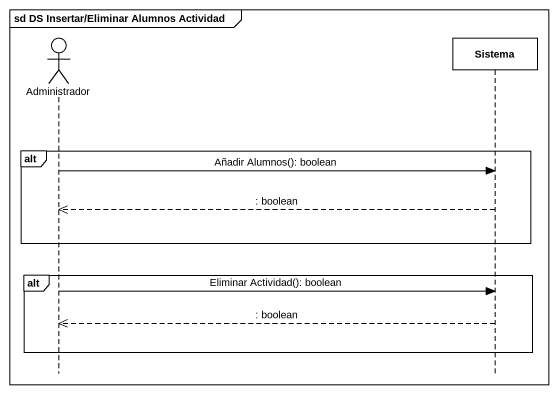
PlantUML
@startuml
mainframe sd DS Insertar/Eliminar Alumnos Actividad
hide footbox
actor Administrador
participant Sistema

alt
  Administrador -> Sistema : Añadir Alumnos(): boolean
  Sistema -->> Administrador : : boolean
end
alt
  Administrador -> Sistema : Eliminar Actividad(): boolean
  Sistema -->> Administrador : : boolean
end
@enduml
